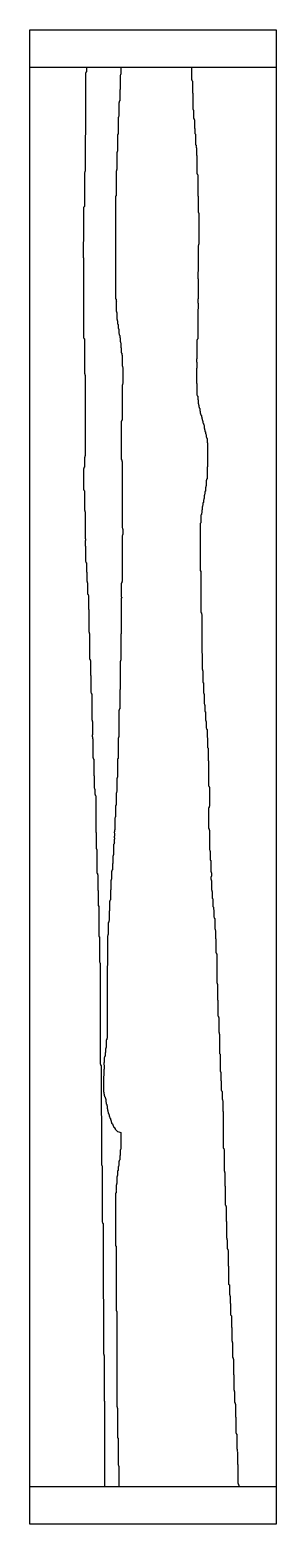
# Model space of a CAD drawing. Header units: millimetres. Extents: x -303 to 303, y -92 to 3592.
import ezdxf

# ---------------------------------------------------------------- set-up
doc = ezdxf.new("R2010")
doc.units = ezdxf.units.MM
doc.header["$XCLIPFRAME"] = 0
for name, color, linetype in [('Curve_Exist', 63, 'Continuous'), ('CuttingCurve_A', 10, 'Continuous'), ('CuttingCurve_B', 30, 'Continuous'), ('Image', 191, 'Continuous'), ('Solution', 191, 'Continuous')]:
    doc.layers.add(name, color=color, linetype=linetype)
picture_1 = doc.add_image_def('image1.jpg', size_in_pixel=(606, 3684))
picture_2 = doc.add_image_def('image2.png', size_in_pixel=(606, 3500))

msp = doc.modelspace()

# ---------------------------------------------------------------- linework, layer by layer
at = {"layer": 'Curve_Exist'}
for points in [[(-163.9999999999995, 3499.789473684211), (-163.9999999999995, 3488.789473684211), (-164.9999999999995, 3487.789473684211), (-164.9999999999995, 3485.789473684211), (-165.9999999999995, 3484.789473684211), (-165.9999999999995, 3332.789473684211), (-166.9999999999995, 3331.789473684211), (-166.9999999999995, 3243.789473684211), (-167.9999999999995, 3242.789473684211), (-167.9999999999995, 3240.789473684211), (-168.9999999999995, 3239.789473684211), (-168.9999999999995, 3156.789473684211), (-169.9999999999995, 3155.789473684211), (-169.9999999999995, 3154.789473684211), (-170.9999999999995, 3153.789473684211), (-170.9999999999996, 3069.789473684211), (-171.9999999999996, 3068.789473684211), (-171.9999999999996, 3030.789473684211), (-170.9999999999996, 3029.789473684211), (-170.9999999999996, 2832.789473684211), (-169.9999999999996, 2831.789473684211), (-169.9999999999996, 2830.789473684211), (-168.9999999999996, 2829.789473684211), (-168.9999999999996, 2744.789473684211), (-167.9999999999996, 2743.789473684211), (-167.9999999999996, 2741.789473684211), (-166.9999999999996, 2740.789473684211), (-166.9999999999996, 2541.789473684211), (-167.9999999999996, 2540.789473684211), (-167.9999999999996, 2538.789473684211), (-168.9999999999996, 2537.789473684211), (-168.9999999999996, 2513.789473684211), (-169.9999999999996, 2512.789473684211), (-169.9999999999996, 2510.789473684211), (-170.9999999999996, 2509.789473684211), (-170.9999999999996, 2458.789473684211), (-169.9999999999996, 2457.789473684211), (-169.9999999999996, 2456.789473684211), (-168.9999999999996, 2455.789473684211), (-168.9999999999997, 2407.789473684211), (-167.9999999999997, 2406.789473684211), (-167.9999999999997, 2404.789473684211), (-166.9999999999997, 2403.789473684211), (-166.9999999999997, 2337.789473684211), (-165.9999999999997, 2336.789473684211), (-165.9999999999997, 2332.789473684211), (-166.9999999999997, 2331.789473684211), (-166.9999999999997, 2319.789473684211), (-165.9999999999997, 2318.789473684211), (-165.9999999999997, 2281.789473684211), (-164.9999999999996, 2280.789473684211), (-164.9999999999996, 2278.789473684211), (-163.9999999999997, 2277.789473684211), (-163.9999999999997, 2255.789473684211), (-162.9999999999997, 2254.789473684211), (-162.9999999999997, 2232.789473684211), (-161.9999999999997, 2231.789473684211), (-161.9999999999997, 2229.789473684211), (-160.9999999999997, 2228.789473684211), (-160.9999999999997, 2200.789473684211), (-159.9999999999997, 2199.789473684211), (-159.9999999999997, 2198.789473684211), (-158.9999999999997, 2197.789473684211), (-158.9999999999997, 2163.789473684211), (-157.9999999999997, 2162.789473684211), (-157.9999999999997, 2107.789473684211), (-156.9999999999997, 2106.789473684211), (-156.9999999999997, 2104.789473684211), (-155.9999999999997, 2103.789473684211), (-155.9999999999997, 2040.789473684211), (-154.9999999999997, 2039.789473684211), (-154.9999999999997, 2037.789473684211), (-153.9999999999997, 2036.789473684211), (-153.9999999999997, 2000.789473684211), (-152.9999999999997, 1999.789473684211), (-152.9999999999997, 1958.789473684211), (-151.9999999999997, 1957.789473684211), (-151.9999999999997, 1955.789473684211), (-150.9999999999997, 1954.789473684211), (-150.9999999999997, 1890.789473684211), (-149.9999999999997, 1889.789473684211), (-149.9999999999997, 1887.789473684211), (-148.9999999999997, 1886.789473684211), (-148.9999999999997, 1853.789473684211), (-149.9999999999997, 1852.789473684211), (-149.9999999999997, 1849.789473684211), (-148.9999999999997, 1848.789473684211), (-148.9999999999997, 1844.789473684211), (-147.9999999999997, 1843.789473684211), (-147.9999999999997, 1797.789473684211), (-146.9999999999997, 1796.789473684211), (-146.9999999999997, 1794.789473684211), (-145.9999999999997, 1793.789473684211), (-145.9999999999998, 1753.789473684211), (-144.9999999999997, 1752.789473684211), (-144.9999999999997, 1722.789473684211), (-143.9999999999997, 1721.789473684211), (-143.9999999999997, 1720.789473684211), (-142.9999999999997, 1719.789473684211), (-142.9999999999997, 1707.789473684211), (-141.9999999999997, 1706.789473684211), (-141.9999999999997, 1704.789473684211), (-140.9999999999997, 1703.789473684211), (-140.9999999999997, 1613.789473684211), (-139.9999999999997, 1612.789473684211), (-139.9999999999997, 1573.789473684211), (-138.9999999999997, 1572.789473684211), (-138.9999999999997, 1571.789473684211), (-137.9999999999997, 1570.789473684211), (-137.9999999999998, 1512.789473684211), (-136.9999999999998, 1511.789473684211), (-136.9999999999998, 1509.789473684211), (-135.9999999999998, 1508.789473684211), (-135.9999999999998, 1470.789473684211), (-134.9999999999998, 1469.789473684211), (-134.9999999999998, 1432.789473684211), (-132.9999999999998, 1430.789473684211), (-132.9999999999998, 1356.789473684211), (-131.9999999999998, 1355.789473684211), (-131.9999999999998, 1293.789473684211), (-130.9999999999998, 1292.789473684211), (-130.9999999999998, 1291.789473684211), (-129.9999999999998, 1290.789473684211), (-129.9999999999998, 1042.789473684211), (-128.9999999999998, 1041.789473684211), (-128.9999999999998, 1039.789473684211), (-127.9999999999998, 1038.789473684211), (-127.9999999999998, 915.7894736842107), (-126.9999999999998, 914.7894736842107), (-126.9999999999999, 793.7894736842109), (-125.9999999999999, 792.7894736842107), (-125.9999999999999, 791.7894736842107), (-124.9999999999999, 790.7894736842107), (-124.9999999999999, 652.7894736842107), (-123.9999999999999, 651.7894736842109), (-123.9999999999999, 649.7894736842107), (-122.9999999999999, 648.7894736842107), (-122.9999999999999, 463.7894736842108), (-121.9999999999999, 462.7894736842108), (-121.9999999999999, 327.7894736842108), (-120.9999999999999, 326.7894736842109), (-120.9999999999999, 324.7894736842109), (-119.9999999999999, 323.7894736842108), (-119.9999999999999, 211.7894736842109), (-118.9999999999999, 210.7894736842109), (-119, 0.7894736842108614)], [(95.00000000000044, 3499.789473684211), (95.00000000000044, 3469.789473684211), (96.00000000000044, 3468.789473684211), (96.00000000000044, 3466.789473684211), (97.00000000000045, 3465.789473684211), (97.00000000000043, 3436.789473684211), (98.00000000000043, 3435.789473684212), (98.00000000000043, 3396.789473684211), (99.00000000000043, 3395.789473684211), (99.00000000000043, 3394.789473684211), (100.0000000000004, 3393.789473684211), (100.0000000000004, 3373.789473684211), (101.0000000000004, 3372.789473684211), (101.0000000000004, 3370.789473684211), (102.0000000000004, 3369.789473684211), (102.0000000000004, 3349.789473684211), (103.0000000000004, 3348.789473684211), (103.0000000000004, 3336.789473684211), (105.0000000000004, 3334.789473684211), (105.0000000000004, 3308.789473684211), (106.0000000000004, 3307.789473684211), (106.0000000000004, 3304.789473684211), (107.0000000000004, 3303.789473684211), (106.0000000000004, 3302.789473684211), (106.0000000000004, 3301.789473684211), (107.0000000000004, 3300.789473684211), (107.0000000000004, 3282.789473684211), (108.0000000000004, 3281.789473684211), (108.0000000000004, 3237.789473684211), (109.0000000000004, 3236.789473684211), (109.0000000000004, 3235.789473684211), (110.0000000000004, 3234.789473684211), (110.0000000000004, 3182.789473684211), (111.0000000000004, 3181.789473684211), (111.0000000000004, 3142.789473684211), (112.0000000000004, 3141.789473684211), (112.0000000000004, 3140.789473684211), (113.0000000000004, 3139.789473684211), (113.0000000000004, 3063.789473684211), (112.0000000000004, 3062.789473684211), (112.0000000000004, 3060.789473684211), (111.0000000000004, 3059.789473684211), (111.0000000000004, 2995.789473684211), (110.0000000000004, 2994.789473684211), (110.0000000000004, 2978.789473684211), (111.0000000000004, 2977.789473684211), (111.0000000000003, 2928.789473684211), (110.0000000000003, 2927.789473684211), (110.0000000000003, 2918.789473684211), (111.0000000000003, 2917.789473684211), (111.0000000000003, 2903.789473684211), (110.0000000000003, 2902.789473684211), (110.0000000000003, 2829.789473684211), (109.0000000000003, 2828.789473684211), (109.0000000000003, 2827.789473684211), (108.0000000000003, 2826.789473684211), (108.0000000000003, 2780.789473684211), (107.0000000000003, 2779.789473684211), (107.0000000000003, 2773.789473684211), (108.0000000000003, 2772.789473684211), (108.0000000000003, 2757.789473684211), (107.0000000000003, 2756.789473684211), (107.0000000000003, 2720.789473684211), (108.0000000000003, 2719.789473684211), (108.0000000000003, 2691.789473684211), (109.0000000000003, 2690.789473684211), (109.0000000000003, 2689.789473684211), (110.0000000000003, 2688.789473684211), (110.0000000000003, 2680.789473684211), (111.0000000000003, 2679.789473684211), (111.0000000000003, 2670.789473684211), (112.0000000000003, 2669.789473684211), (112.0000000000003, 2667.789473684211), (113.0000000000003, 2666.789473684211), (113.0000000000003, 2662.789473684211), (114.0000000000003, 2661.789473684211), (114.0000000000003, 2659.789473684211), (115.0000000000003, 2658.789473684211), (115.0000000000003, 2652.789473684211), (116.0000000000003, 2651.789473684211), (116.0000000000003, 2646.789473684211), (117.0000000000003, 2645.789473684211), (117.0000000000003, 2644.789473684211), (118.0000000000003, 2643.789473684211), (118.0000000000003, 2641.789473684211), (119.0000000000003, 2640.789473684211), (119.0000000000003, 2637.789473684211), (120.0000000000003, 2636.789473684211), (120.0000000000003, 2633.789473684211), (121.0000000000003, 2632.789473684211), (121.0000000000003, 2630.789473684211), (122.0000000000003, 2629.789473684211), (122.0000000000003, 2627.789473684211), (123.0000000000003, 2626.789473684211), (123.0000000000003, 2622.789473684211), (124.0000000000003, 2621.789473684211), (124.0000000000003, 2619.789473684211), (125.0000000000003, 2618.789473684211), (125.0000000000003, 2617.789473684211), (126.0000000000003, 2616.789473684211), (126.0000000000003, 2609.789473684211), (127.0000000000003, 2608.789473684211), (127.0000000000003, 2606.789473684211), (128.0000000000003, 2605.789473684211), (128.0000000000003, 2601.789473684211), (129.0000000000003, 2600.789473684211), (129.0000000000003, 2596.789473684211), (130.0000000000003, 2595.789473684211), (130.0000000000003, 2594.789473684211), (131.0000000000003, 2593.789473684211), (131.0000000000003, 2588.789473684211), (132.0000000000003, 2587.789473684211), (132.0000000000003, 2585.789473684211), (133.0000000000003, 2584.789473684211), (133.0000000000003, 2574.789473684211), (134.0000000000003, 2573.789473684211), (134.0000000000003, 2514.789473684211), (133.0000000000003, 2513.789473684211), (133.0000000000003, 2484.789473684211), (132.0000000000003, 2483.789473684211), (132.0000000000003, 2481.789473684211), (131.0000000000003, 2480.789473684211), (131.0000000000003, 2467.789473684211), (130.0000000000003, 2466.789473684211), (130.0000000000003, 2464.789473684211), (129.0000000000003, 2463.789473684211), (129.0000000000003, 2454.789473684211), (128.0000000000003, 2453.789473684211), (128.0000000000003, 2447.789473684211), (127.0000000000003, 2446.789473684211), (127.0000000000003, 2444.789473684211), (126.0000000000003, 2443.789473684211), (126.0000000000003, 2436.789473684211), (125.0000000000003, 2435.789473684211), (125.0000000000003, 2433.789473684211), (124.0000000000003, 2432.789473684211), (124.0000000000003, 2426.789473684211), (123.0000000000003, 2425.789473684211), (123.0000000000003, 2419.789473684211), (122.0000000000003, 2418.789473684211), (122.0000000000003, 2416.789473684211), (121.0000000000003, 2415.789473684211), (121.0000000000003, 2408.789473684211), (120.0000000000003, 2407.789473684211), (120.0000000000003, 2400.789473684211), (119.0000000000003, 2399.789473684211), (119.0000000000003, 2396.789473684211), (118.0000000000003, 2395.789473684211), (118.0000000000003, 2376.789473684211), (116.0000000000003, 2374.789473684211), (116.0000000000003, 2258.789473684211), (118.0000000000003, 2256.789473684211), (118.0000000000003, 2155.789473684211), (119.0000000000003, 2154.789473684211), (119.0000000000003, 2151.789473684211), (120.0000000000002, 2150.789473684211), (120.0000000000002, 2055.789473684211), (121.0000000000002, 2054.789473684211), (121.0000000000002, 2015.789473684211), (122.0000000000002, 2014.789473684211), (122.0000000000002, 2012.789473684211), (123.0000000000002, 2011.789473684211), (123.0000000000002, 1982.789473684211), (124.0000000000002, 1981.789473684211), (124.0000000000002, 1957.789473684211), (125.0000000000002, 1956.789473684211), (125.0000000000002, 1954.789473684211), (126.0000000000002, 1953.789473684211), (126.0000000000002, 1930.789473684211), (127.0000000000002, 1929.789473684211), (127.0000000000002, 1927.789473684211), (128.0000000000002, 1926.789473684211), (128.0000000000002, 1911.789473684211), (129.0000000000002, 1910.789473684211), (129.0000000000002, 1889.789473684211), (130.0000000000002, 1888.789473684211), (130.0000000000002, 1887.789473684211), (131.0000000000002, 1886.789473684211), (131.0000000000002, 1870.789473684211), (132.0000000000002, 1869.789473684211), (132.0000000000002, 1867.789473684211), (133.0000000000002, 1866.78947368421), (133.0000000000002, 1847.789473684211), (134.0000000000002, 1846.789473684211), (134.0000000000002, 1822.789473684211), (136.0000000000002, 1820.789473684211), (136.0000000000002, 1790.789473684211), (137.0000000000002, 1789.78947368421), (137.0000000000002, 1727.789473684211), (138.0000000000002, 1726.789473684211), (138.0000000000002, 1725.78947368421), (139.0000000000002, 1724.789473684211), (139.0000000000002, 1677.78947368421), (138.0000000000002, 1676.789473684211), (138.0000000000002, 1674.789473684211), (137.0000000000002, 1673.789473684211), (137.0000000000002, 1622.789473684211), (138.0000000000002, 1621.789473684211), (138.0000000000002, 1619.789473684211), (139.0000000000002, 1618.78947368421), (139.0000000000002, 1570.789473684211), (140.0000000000002, 1569.789473684211), (140.0000000000002, 1567.789473684211), (141.0000000000002, 1566.789473684211), (141.0000000000002, 1544.789473684211), (142.0000000000002, 1543.789473684211), (142.0000000000002, 1516.789473684211), (143.0000000000002, 1515.789473684211), (143.0000000000002, 1514.789473684211), (144.0000000000002, 1513.789473684211), (144.0000000000002, 1505.789473684211), (143.0000000000002, 1504.789473684211), (143.0000000000002, 1503.789473684211), (142.0000000000002, 1502.789473684211), (142.0000000000002, 1497.789473684211), (143.0000000000002, 1496.789473684211), (143.0000000000002, 1495.789473684211), (144.0000000000002, 1494.789473684211), (144.0000000000002, 1471.789473684211), (145.0000000000002, 1470.789473684211), (145.0000000000002, 1468.789473684211), (146.0000000000002, 1467.789473684211), (146.0000000000002, 1450.789473684211), (147.0000000000002, 1449.789473684211), (147.0000000000002, 1430.789473684211), (149.0000000000002, 1428.789473684211), (149.0000000000002, 1423.789473684211), (150.0000000000002, 1422.789473684211), (150.0000000000002, 1404.789473684211), (151.0000000000002, 1403.789473684211), (151.0000000000002, 1401.789473684211), (152.0000000000002, 1400.789473684211), (152.0000000000002, 1375.789473684211), (153.0000000000002, 1374.789473684211), (153.0000000000002, 1372.789473684211), (154.0000000000002, 1371.789473684211), (154.0000000000002, 1351.789473684211), (155.0000000000002, 1350.789473684211), (155.0000000000002, 1316.789473684211), (156.0000000000002, 1315.789473684211), (156.0000000000002, 1313.789473684211), (157.0000000000002, 1312.789473684211), (157.0000000000002, 1242.789473684211), (158.0000000000002, 1241.789473684211), (158.0000000000002, 1239.789473684211), (159.0000000000001, 1238.789473684211), (159.0000000000001, 1200.789473684211), (160.0000000000001, 1199.789473684211), (160.0000000000001, 1160.789473684211), (161.0000000000001, 1159.789473684211), (161.0000000000001, 1157.789473684211), (162.0000000000001, 1156.789473684211), (162.0000000000001, 1120.789473684211), (163.0000000000001, 1119.789473684211), (163.0000000000001, 1116.789473684211), (164.0000000000001, 1115.789473684211), (164.0000000000001, 1067.789473684211), (165.0000000000001, 1066.789473684211), (165.0000000000001, 1024.789473684211), (166.0000000000001, 1023.789473684211), (166.0000000000001, 1022.789473684211), (167.0000000000001, 1021.789473684211), (167.0000000000001, 1001.789473684211), (168.0000000000001, 1000.789473684211), (168.0000000000001, 977.7894736842107), (169.0000000000001, 976.7894736842109), (169.0000000000001, 975.7894736842109), (170.0000000000001, 974.7894736842109), (170.0000000000001, 955.7894736842107), (171.0000000000001, 954.7894736842107), (171.0000000000001, 952.7894736842107), (172.0000000000001, 951.7894736842109), (172.0000000000001, 925.7894736842109), (173.0000000000001, 924.7894736842109), (173.0000000000001, 834.7894736842109), (174.0000000000001, 833.7894736842109), (174.0000000000001, 832.7894736842107), (175.0000000000001, 831.7894736842107), (175.0000000000001, 778.7894736842107), (176.0000000000001, 777.7894736842107), (176.0000000000001, 775.7894736842107), (177.0000000000001, 774.7894736842107), (177.0000000000001, 741.7894736842107), (178.0000000000001, 740.7894736842107), (178.0000000000001, 694.7894736842107), (179.0000000000001, 693.7894736842109), (179.0000000000001, 691.7894736842107), (180.0000000000001, 690.7894736842107), (180.0000000000001, 654.7894736842107), (181.0000000000001, 653.7894736842107), (181.0000000000001, 613.7894736842107), (182.0000000000001, 612.7894736842107), (182.0000000000001, 609.7894736842107), (183.0000000000001, 608.7894736842107), (183.0000000000001, 586.7894736842107), (184.0000000000001, 585.7894736842109), (184.0000000000001, 583.7894736842107), (185.0000000000001, 582.7894736842107), (185.0000000000001, 544.7894736842107), (186.0000000000001, 543.7894736842109), (186.0000000000001, 499.7894736842108), (188, 497.7894736842109), (188, 473.7894736842108), (189, 472.7894736842109), (189, 470.7894736842108), (190.0000000000001, 469.7894736842108), (190.0000000000001, 452.7894736842108), (191.0000000000001, 451.7894736842108), (191.0000000000001, 423.7894736842108), (193.0000000000001, 421.7894736842108), (193.0000000000001, 393.7894736842109), (194.0000000000001, 392.7894736842109), (194, 359.7894736842109), (195, 358.7894736842109), (195, 356.7894736842109), (196, 355.7894736842109), (196, 318.7894736842109), (197, 317.7894736842109), (197, 315.7894736842109), (198, 314.7894736842109), (198, 276.7894736842109), (199, 275.7894736842108), (199, 238.7894736842109), (200, 237.7894736842109), (200, 235.7894736842109), (201.0000000000001, 234.7894736842109), (201.0000000000001, 207.7894736842109), (202, 206.7894736842109), (202, 204.7894736842108), (203.0000000000001, 203.7894736842109), (203.0000000000001, 172.7894736842108), (204, 171.7894736842108), (204, 132.7894736842108), (205, 131.7894736842108), (205, 130.7894736842108), (206, 129.7894736842108), (206, 93.78947368421085), (207, 92.78947368421086), (207, 88.78947368421085), (208, 87.78947368421086), (207, 86.78947368421086), (208, 85.78947368421086), (208, 55.78947368421086), (209, 54.78947368421086), (209, 8.789473684210861), (210, 7.789473684210861), (210, 5.789473684210861), (211, 4.789473684210861), (211, 0.7894736842108614)]]:
    msp.add_lwpolyline(points, dxfattribs=at)
at = {"layer": 'CuttingCurve_A'}
msp.add_lwpolyline([(95.00000000000044, 3499.789473684211), (95.00000000000044, 3469.789473684211), (96.00000000000044, 3468.789473684211), (96.00000000000044, 3466.789473684211), (97.00000000000045, 3465.789473684211), (97.00000000000043, 3436.789473684211), (98.00000000000043, 3435.789473684212), (98.00000000000043, 3396.789473684211), (99.00000000000043, 3395.789473684211), (99.00000000000043, 3394.789473684211), (100.0000000000004, 3393.789473684211), (100.0000000000004, 3373.789473684211), (101.0000000000004, 3372.789473684211), (101.0000000000004, 3370.789473684211), (102.0000000000004, 3369.789473684211), (102.0000000000004, 3349.789473684211), (103.0000000000004, 3348.789473684211), (103.0000000000004, 3336.789473684211), (105.0000000000004, 3334.789473684211), (105.0000000000004, 3308.789473684211), (106.0000000000004, 3307.789473684211), (106.0000000000004, 3304.789473684211), (107.0000000000004, 3303.789473684211), (106.0000000000004, 3302.789473684211), (106.0000000000004, 3301.789473684211), (107.0000000000004, 3300.789473684211), (107.0000000000004, 3282.789473684211), (108.0000000000004, 3281.789473684211), (108.0000000000004, 3237.789473684211), (109.0000000000004, 3236.789473684211), (109.0000000000004, 3235.789473684211), (110.0000000000004, 3234.789473684211), (110.0000000000004, 3182.789473684211), (111.0000000000004, 3181.789473684211), (111.0000000000004, 3142.789473684211), (112.0000000000004, 3141.789473684211), (112.0000000000004, 3140.789473684211), (113.0000000000004, 3139.789473684211), (113.0000000000004, 3063.789473684211), (112.0000000000004, 3062.789473684211), (112.0000000000004, 3060.789473684211), (111.0000000000004, 3059.789473684211), (111.0000000000004, 2995.789473684211), (110.0000000000004, 2994.789473684211), (110.0000000000004, 2978.789473684211), (111.0000000000004, 2977.789473684211), (111.0000000000003, 2928.789473684211), (110.0000000000003, 2927.789473684211), (110.0000000000003, 2918.789473684211), (111.0000000000003, 2917.789473684211), (111.0000000000003, 2903.789473684211), (110.0000000000003, 2902.789473684211), (110.0000000000003, 2829.789473684211), (109.0000000000003, 2828.789473684211), (109.0000000000003, 2827.789473684211), (108.0000000000003, 2826.789473684211), (108.0000000000003, 2780.789473684211), (107.0000000000003, 2779.789473684211), (107.0000000000003, 2773.789473684211), (108.0000000000003, 2772.789473684211), (108.0000000000003, 2757.789473684211), (107.0000000000003, 2756.789473684211), (107.0000000000003, 2720.789473684211), (108.0000000000003, 2719.789473684211), (108.0000000000003, 2691.789473684211), (109.0000000000003, 2690.789473684211), (109.0000000000003, 2689.789473684211), (110.0000000000003, 2688.789473684211), (110.0000000000003, 2680.789473684211), (111.0000000000003, 2679.789473684211), (111.0000000000003, 2670.789473684211), (112.0000000000003, 2669.789473684211), (112.0000000000003, 2667.789473684211), (113.0000000000003, 2666.789473684211), (113.0000000000003, 2662.789473684211), (114.0000000000003, 2661.789473684211), (114.0000000000003, 2659.789473684211), (115.0000000000003, 2658.789473684211), (115.0000000000003, 2652.789473684211), (116.0000000000003, 2651.789473684211), (116.0000000000003, 2646.789473684211), (117.0000000000003, 2645.789473684211), (117.0000000000003, 2644.789473684211), (118.0000000000003, 2643.789473684211), (118.0000000000003, 2641.789473684211), (119.0000000000003, 2640.789473684211), (119.0000000000003, 2637.789473684211), (120.0000000000003, 2636.789473684211), (120.0000000000003, 2633.789473684211), (121.0000000000003, 2632.789473684211), (121.0000000000003, 2630.789473684211), (122.0000000000003, 2629.789473684211), (122.0000000000003, 2627.789473684211), (123.0000000000003, 2626.789473684211), (123.0000000000003, 2622.789473684211), (124.0000000000003, 2621.789473684211), (124.0000000000003, 2619.789473684211), (125.0000000000003, 2618.789473684211), (125.0000000000003, 2617.789473684211), (126.0000000000003, 2616.789473684211), (126.0000000000003, 2609.789473684211), (127.0000000000003, 2608.789473684211), (127.0000000000003, 2606.789473684211), (128.0000000000003, 2605.789473684211), (128.0000000000003, 2601.789473684211), (129.0000000000003, 2600.789473684211), (129.0000000000003, 2596.789473684211), (130.0000000000003, 2595.789473684211), (130.0000000000003, 2594.789473684211), (131.0000000000003, 2593.789473684211), (131.0000000000003, 2588.789473684211), (132.0000000000003, 2587.789473684211), (132.0000000000003, 2585.789473684211), (133.0000000000003, 2584.789473684211), (133.0000000000003, 2574.789473684211), (134.0000000000003, 2573.789473684211), (134.0000000000003, 2514.789473684211), (133.0000000000003, 2513.789473684211), (133.0000000000003, 2484.789473684211), (132.0000000000003, 2483.789473684211), (132.0000000000003, 2481.789473684211), (131.0000000000003, 2480.789473684211), (131.0000000000003, 2467.789473684211), (130.0000000000003, 2466.789473684211), (130.0000000000003, 2464.789473684211), (129.0000000000003, 2463.789473684211), (129.0000000000003, 2454.789473684211), (128.0000000000003, 2453.789473684211), (128.0000000000003, 2447.789473684211), (127.0000000000003, 2446.789473684211), (127.0000000000003, 2444.789473684211), (126.0000000000003, 2443.789473684211), (126.0000000000003, 2436.789473684211), (125.0000000000003, 2435.789473684211), (125.0000000000003, 2433.789473684211), (124.0000000000003, 2432.789473684211), (124.0000000000003, 2426.789473684211), (123.0000000000003, 2425.789473684211), (123.0000000000003, 2419.789473684211), (122.0000000000003, 2418.789473684211), (122.0000000000003, 2416.789473684211), (121.0000000000003, 2415.789473684211), (121.0000000000003, 2408.789473684211), (120.0000000000003, 2407.789473684211), (120.0000000000003, 2400.789473684211), (119.0000000000003, 2399.789473684211), (119.0000000000003, 2396.789473684211), (118.0000000000003, 2395.789473684211), (118.0000000000003, 2376.789473684211), (116.0000000000003, 2374.789473684211), (116.0000000000003, 2258.789473684211), (118.0000000000003, 2256.789473684211), (118.0000000000003, 2155.789473684211), (119.0000000000003, 2154.789473684211), (119.0000000000003, 2151.789473684211), (120.0000000000002, 2150.789473684211), (120.0000000000002, 2055.789473684211), (121.0000000000002, 2054.789473684211), (121.0000000000002, 2015.789473684211), (122.0000000000002, 2014.789473684211), (122.0000000000002, 2012.789473684211), (123.0000000000002, 2011.789473684211), (123.0000000000002, 1982.789473684211), (124.0000000000002, 1981.789473684211), (124.0000000000002, 1957.789473684211), (125.0000000000002, 1956.789473684211), (125.0000000000002, 1954.789473684211), (126.0000000000002, 1953.789473684211), (126.0000000000002, 1930.789473684211), (127.0000000000002, 1929.789473684211), (127.0000000000002, 1927.789473684211), (128.0000000000002, 1926.789473684211), (128.0000000000002, 1911.789473684211), (129.0000000000002, 1910.789473684211), (129.0000000000002, 1889.789473684211), (130.0000000000002, 1888.789473684211), (130.0000000000002, 1887.789473684211), (131.0000000000002, 1886.789473684211), (131.0000000000002, 1870.789473684211), (132.0000000000002, 1869.789473684211), (132.0000000000002, 1867.789473684211), (133.0000000000002, 1866.78947368421), (133.0000000000002, 1847.789473684211), (134.0000000000002, 1846.789473684211), (134.0000000000002, 1822.789473684211), (136.0000000000002, 1820.789473684211), (136.0000000000002, 1790.789473684211), (137.0000000000002, 1789.78947368421), (137.0000000000002, 1727.789473684211), (138.0000000000002, 1726.789473684211), (138.0000000000002, 1725.78947368421), (139.0000000000002, 1724.789473684211), (139.0000000000002, 1677.78947368421), (138.0000000000002, 1676.789473684211), (138.0000000000002, 1674.789473684211), (137.0000000000002, 1673.789473684211), (137.0000000000002, 1622.789473684211), (138.0000000000002, 1621.789473684211), (138.0000000000002, 1619.789473684211), (139.0000000000002, 1618.78947368421), (139.0000000000002, 1570.789473684211), (140.0000000000002, 1569.789473684211), (140.0000000000002, 1567.789473684211), (141.0000000000002, 1566.789473684211), (141.0000000000002, 1544.789473684211), (142.0000000000002, 1543.789473684211), (142.0000000000002, 1516.789473684211), (143.0000000000002, 1515.789473684211), (143.0000000000002, 1514.789473684211), (144.0000000000002, 1513.789473684211), (144.0000000000002, 1505.789473684211), (143.0000000000002, 1504.789473684211), (143.0000000000002, 1503.789473684211), (142.0000000000002, 1502.789473684211), (142.0000000000002, 1497.789473684211), (143.0000000000002, 1496.789473684211), (143.0000000000002, 1495.789473684211), (144.0000000000002, 1494.789473684211), (144.0000000000002, 1471.789473684211), (145.0000000000002, 1470.789473684211), (145.0000000000002, 1468.789473684211), (146.0000000000002, 1467.789473684211), (146.0000000000002, 1450.789473684211), (147.0000000000002, 1449.789473684211), (147.0000000000002, 1430.789473684211), (149.0000000000002, 1428.789473684211), (149.0000000000002, 1423.789473684211), (150.0000000000002, 1422.789473684211), (150.0000000000002, 1404.789473684211), (151.0000000000002, 1403.789473684211), (151.0000000000002, 1401.789473684211), (152.0000000000002, 1400.789473684211), (152.0000000000002, 1375.789473684211), (153.0000000000002, 1374.789473684211), (153.0000000000002, 1372.789473684211), (154.0000000000002, 1371.789473684211), (154.0000000000002, 1351.789473684211), (155.0000000000002, 1350.789473684211), (155.0000000000002, 1316.789473684211), (156.0000000000002, 1315.789473684211), (156.0000000000002, 1313.789473684211), (157.0000000000002, 1312.789473684211), (157.0000000000002, 1242.789473684211), (158.0000000000002, 1241.789473684211), (158.0000000000002, 1239.789473684211), (159.0000000000001, 1238.789473684211), (159.0000000000001, 1200.789473684211), (160.0000000000001, 1199.789473684211), (160.0000000000001, 1160.789473684211), (161.0000000000001, 1159.789473684211), (161.0000000000001, 1157.789473684211), (162.0000000000001, 1156.789473684211), (162.0000000000001, 1120.789473684211), (163.0000000000001, 1119.789473684211), (163.0000000000001, 1116.789473684211), (164.0000000000001, 1115.789473684211), (164.0000000000001, 1067.789473684211), (165.0000000000001, 1066.789473684211), (165.0000000000001, 1024.789473684211), (166.0000000000001, 1023.789473684211), (166.0000000000001, 1022.789473684211), (167.0000000000001, 1021.789473684211), (167.0000000000001, 1001.789473684211), (168.0000000000001, 1000.789473684211), (168.0000000000001, 977.7894736842107), (169.0000000000001, 976.7894736842109), (169.0000000000001, 975.7894736842109), (170.0000000000001, 974.7894736842109), (170.0000000000001, 955.7894736842107), (171.0000000000001, 954.7894736842107), (171.0000000000001, 952.7894736842107), (172.0000000000001, 951.7894736842109), (172.0000000000001, 925.7894736842109), (173.0000000000001, 924.7894736842109), (173.0000000000001, 834.7894736842109), (174.0000000000001, 833.7894736842109), (174.0000000000001, 832.7894736842107), (175.0000000000001, 831.7894736842107), (175.0000000000001, 778.7894736842107), (176.0000000000001, 777.7894736842107), (176.0000000000001, 775.7894736842107), (177.0000000000001, 774.7894736842107), (177.0000000000001, 741.7894736842107), (178.0000000000001, 740.7894736842107), (178.0000000000001, 694.7894736842107), (179.0000000000001, 693.7894736842109), (179.0000000000001, 691.7894736842107), (180.0000000000001, 690.7894736842107), (180.0000000000001, 654.7894736842107), (181.0000000000001, 653.7894736842107), (181.0000000000001, 613.7894736842107), (182.0000000000001, 612.7894736842107), (182.0000000000001, 609.7894736842107), (183.0000000000001, 608.7894736842107), (183.0000000000001, 586.7894736842107), (184.0000000000001, 585.7894736842109), (184.0000000000001, 583.7894736842107), (185.0000000000001, 582.7894736842107), (185.0000000000001, 544.7894736842107), (186.0000000000001, 543.7894736842109), (186.0000000000001, 499.7894736842108), (188, 497.7894736842109), (188, 473.7894736842108), (189, 472.7894736842109), (189, 470.7894736842108), (190.0000000000001, 469.7894736842108), (190.0000000000001, 452.7894736842108), (191.0000000000001, 451.7894736842108), (191.0000000000001, 423.7894736842108), (193.0000000000001, 421.7894736842108), (193.0000000000001, 393.7894736842109), (194.0000000000001, 392.7894736842109), (194, 359.7894736842109), (195, 358.7894736842109), (195, 356.7894736842109), (196, 355.7894736842109), (196, 318.7894736842109), (197, 317.7894736842109), (197, 315.7894736842109), (198, 314.7894736842109), (198, 276.7894736842109), (199, 275.7894736842108), (199, 238.7894736842109), (200, 237.7894736842109), (200, 235.7894736842109), (201.0000000000001, 234.7894736842109), (201.0000000000001, 207.7894736842109), (202, 206.7894736842109), (202, 204.7894736842108), (203.0000000000001, 203.7894736842109), (203.0000000000001, 172.7894736842108), (204, 171.7894736842108), (204, 132.7894736842108), (205, 131.7894736842108), (205, 130.7894736842108), (206, 129.7894736842108), (206, 93.78947368421085), (207, 92.78947368421086), (207, 88.78947368421085), (208, 87.78947368421086), (207, 86.78947368421086), (208, 85.78947368421086), (208, 55.78947368421086), (209, 54.78947368421086), (209, 8.789473684210861), (210, 7.789473684210861), (210, 5.789473684210861), (211, 4.789473684210861), (211, 0.7894736842108614)], dxfattribs=at)
at = {"layer": 'CuttingCurve_B'}
msp.add_lwpolyline([(-78.99999999999955, 3499.789473684211), (-78.99999999999955, 3482.789473684211), (-79.99999999999956, 3481.789473684211), (-79.99999999999956, 3480.789473684211), (-80.99999999999957, 3479.789473684211), (-80.99999999999957, 3444.789473684211), (-81.99999999999956, 3443.789473684211), (-81.99999999999957, 3416.789473684211), (-82.99999999999957, 3415.789473684211), (-82.99999999999957, 3412.789473684211), (-83.99999999999957, 3411.789473684211), (-83.99999999999957, 3378.789473684211), (-84.99999999999957, 3377.789473684211), (-84.99999999999957, 3376.789473684211), (-85.99999999999957, 3375.789473684211), (-85.99999999999957, 3334.789473684211), (-86.99999999999957, 3333.789473684211), (-86.99999999999957, 3292.789473684211), (-87.99999999999959, 3291.789473684211), (-87.99999999999959, 3290.789473684211), (-88.99999999999959, 3289.789473684211), (-88.99999999999959, 3247.789473684211), (-89.99999999999959, 3246.789473684212), (-89.99999999999959, 3244.789473684211), (-90.99999999999957, 3243.789473684211), (-90.9999999999996, 3182.789473684211), (-91.9999999999996, 3181.789473684211), (-91.99999999999963, 2928.789473684211), (-90.99999999999964, 2927.789473684211), (-90.99999999999964, 2923.789473684211), (-89.99999999999962, 2922.789473684211), (-90.99999999999964, 2921.789473684211), (-90.99999999999964, 2898.789473684211), (-89.99999999999962, 2897.789473684211), (-89.99999999999962, 2895.789473684211), (-88.99999999999963, 2894.789473684211), (-88.99999999999963, 2878.789473684211), (-87.99999999999963, 2877.789473684211), (-87.99999999999963, 2875.789473684211), (-86.99999999999963, 2874.789473684211), (-86.99999999999963, 2866.789473684211), (-85.99999999999964, 2865.789473684211), (-85.99999999999964, 2856.789473684211), (-84.99999999999964, 2855.789473684211), (-84.99999999999964, 2854.789473684211), (-83.99999999999964, 2853.789473684211), (-83.99999999999964, 2843.789473684211), (-82.99999999999964, 2842.789473684211), (-82.99999999999964, 2839.789473684211), (-81.99999999999964, 2838.789473684211), (-81.99999999999964, 2833.789473684211), (-80.99999999999964, 2832.789473684211), (-80.99999999999964, 2823.789473684211), (-79.99999999999964, 2822.789473684211), (-79.99999999999964, 2820.789473684211), (-78.99999999999964, 2819.789473684211), (-78.99999999999964, 2808.789473684211), (-77.99999999999964, 2807.789473684211), (-77.99999999999964, 2795.789473684211), (-76.99999999999964, 2794.789473684211), (-76.99999999999964, 2790.789473684211), (-75.99999999999964, 2789.789473684211), (-75.99999999999964, 2763.789473684211), (-74.99999999999964, 2762.789473684211), (-74.99999999999964, 2760.789473684211), (-73.99999999999964, 2759.789473684211), (-73.99999999999966, 2719.789473684211), (-74.99999999999966, 2718.789473684211), (-74.99999999999966, 2716.789473684211), (-75.99999999999964, 2715.789473684211), (-75.99999999999964, 2630.789473684211), (-76.99999999999966, 2629.789473684211), (-76.99999999999967, 2627.789473684211), (-77.99999999999967, 2626.789473684211), (-77.99999999999967, 2532.789473684211), (-76.99999999999967, 2531.789473684211), (-76.99999999999967, 2528.789473684211), (-75.99999999999967, 2527.789473684211), (-75.9999999999997, 2364.789473684211), (-74.9999999999997, 2363.789473684211), (-74.9999999999997, 2361.789473684211), (-73.9999999999997, 2360.789473684211), (-73.9999999999997, 2347.789473684211), (-74.9999999999997, 2346.789473684211), (-74.9999999999997, 2345.789473684211), (-75.9999999999997, 2344.789473684211), (-75.99999999999972, 2231.789473684211), (-76.99999999999972, 2230.789473684211), (-76.99999999999972, 2228.789473684211), (-77.99999999999972, 2227.789473684211), (-77.99999999999972, 2193.789473684211), (-76.99999999999972, 2192.789473684211), (-76.99999999999972, 2191.789473684211), (-77.99999999999972, 2190.789473684211), (-77.99999999999973, 2102.789473684211), (-78.99999999999973, 2101.789473684211), (-78.99999999999974, 2037.789473684211), (-79.99999999999974, 2036.789473684211), (-79.99999999999974, 2035.789473684211), (-80.99999999999974, 2034.789473684211), (-80.99999999999974, 1965.789473684211), (-81.99999999999974, 1964.789473684211), (-81.99999999999976, 1917.789473684211), (-82.99999999999974, 1916.789473684211), (-82.99999999999974, 1914.78947368421), (-83.99999999999974, 1913.789473684211), (-83.99999999999974, 1848.789473684211), (-84.99999999999976, 1847.789473684211), (-84.99999999999976, 1846.789473684211), (-85.99999999999976, 1845.789473684211), (-85.99999999999979, 1795.789473684211), (-86.99999999999977, 1794.789473684211), (-86.99999999999977, 1749.789473684211), (-87.99999999999977, 1748.789473684211), (-87.99999999999977, 1746.789473684211), (-88.99999999999977, 1745.789473684211), (-88.99999999999977, 1713.789473684211), (-89.99999999999976, 1712.789473684211), (-89.99999999999976, 1710.789473684211), (-90.99999999999979, 1709.78947368421), (-90.99999999999979, 1680.789473684211), (-91.99999999999979, 1679.789473684211), (-91.99999999999979, 1651.789473684211), (-92.99999999999979, 1650.789473684211), (-92.99999999999979, 1649.789473684211), (-93.99999999999979, 1648.78947368421), (-93.99999999999979, 1619.789473684211), (-94.99999999999979, 1618.78947368421), (-94.99999999999979, 1614.789473684211), (-95.99999999999979, 1613.789473684211), (-95.99999999999979, 1612.789473684211), (-94.99999999999979, 1611.789473684211), (-94.99999999999979, 1603.789473684211), (-95.99999999999979, 1602.78947368421), (-95.99999999999979, 1600.78947368421), (-94.99999999999979, 1599.789473684211), (-94.99999999999979, 1596.789473684211), (-95.99999999999979, 1595.789473684211), (-95.99999999999979, 1589.789473684211), (-94.99999999999979, 1588.789473684211), (-95.99999999999979, 1587.789473684211), (-95.9999999999998, 1584.789473684211), (-96.99999999999982, 1583.789473684211), (-96.99999999999982, 1557.789473684211), (-97.99999999999982, 1556.789473684211), (-97.99999999999982, 1555.789473684211), (-98.9999999999998, 1554.789473684211), (-98.9999999999998, 1536.789473684211), (-99.9999999999998, 1535.789473684211), (-99.9999999999998, 1520.789473684211), (-100.9999999999998, 1519.789473684211), (-100.9999999999998, 1517.789473684211), (-101.9999999999998, 1516.789473684211), (-101.9999999999998, 1497.789473684211), (-102.9999999999998, 1496.789473684211), (-102.9999999999998, 1495.789473684211), (-103.9999999999998, 1494.789473684211), (-103.9999999999998, 1471.789473684211), (-104.9999999999998, 1470.789473684211), (-104.9999999999998, 1446.789473684211), (-105.9999999999998, 1445.789473684211), (-105.9999999999998, 1443.789473684211), (-106.9999999999998, 1442.789473684211), (-106.9999999999998, 1419.789473684211), (-107.9999999999998, 1418.789473684211), (-107.9999999999998, 1395.789473684211), (-108.9999999999998, 1394.789473684211), (-108.9999999999998, 1391.789473684211), (-109.9999999999998, 1390.789473684211), (-109.9999999999998, 1361.789473684211), (-110.9999999999998, 1360.789473684211), (-110.9999999999998, 1358.789473684211), (-111.9999999999998, 1357.789473684211), (-111.9999999999998, 1284.789473684211), (-112.9999999999998, 1283.789473684211), (-112.9999999999998, 1105.789473684211), (-113.9999999999998, 1104.789473684211), (-113.9999999999998, 1102.789473684211), (-114.9999999999998, 1101.789473684211), (-114.9999999999998, 1082.789473684211), (-115.9999999999998, 1081.789473684211), (-115.9999999999998, 1080.789473684211), (-116.9999999999998, 1079.789473684211), (-116.9999999999998, 1070.789473684211), (-117.9999999999998, 1069.789473684211), (-117.9999999999998, 1061.789473684211), (-118.9999999999998, 1060.789473684211), (-118.9999999999998, 1058.789473684211), (-119.9999999999998, 1057.789473684211), (-119.9999999999998, 1045.789473684211), (-120.9999999999998, 1044.789473684211), (-120.9999999999998, 1040.789473684211), (-119.9999999999998, 1039.789473684211), (-119.9999999999998, 1029.789473684211), (-120.9999999999998, 1028.789473684211), (-120.9999999999998, 1012.789473684211), (-121.9999999999998, 1011.789473684211), (-121.9999999999998, 973.7894736842107), (-120.9999999999999, 972.7894736842107), (-120.9999999999999, 968.7894736842109), (-119.9999999999999, 967.7894736842109), (-119.9999999999999, 964.7894736842107), (-118.9999999999999, 963.7894736842107), (-118.9999999999999, 961.7894736842107), (-117.9999999999999, 960.7894736842109), (-117.9999999999999, 958.7894736842109), (-116.9999999999999, 957.7894736842109), (-116.9999999999999, 956.7894736842107), (-115.9999999999999, 955.7894736842107), (-115.9999999999999, 948.7894736842107), (-114.9999999999999, 947.7894736842107), (-114.9999999999999, 943.7894736842109), (-113.9999999999999, 942.7894736842109), (-113.9999999999999, 939.7894736842107), (-112.9999999999999, 938.7894736842107), (-112.9999999999999, 932.7894736842109), (-111.9999999999998, 931.7894736842107), (-111.9999999999998, 928.7894736842107), (-110.9999999999998, 927.7894736842107), (-110.9999999999998, 924.7894736842109), (-109.9999999999998, 923.7894736842107), (-109.9999999999998, 920.7894736842107), (-108.9999999999998, 919.7894736842107), (-108.9999999999998, 917.7894736842109), (-107.9999999999998, 916.7894736842109), (-107.9999999999998, 913.7894736842107), (-106.9999999999998, 912.7894736842107), (-106.9999999999998, 911.7894736842107), (-105.9999999999998, 910.7894736842109), (-105.9999999999998, 908.7894736842109), (-104.9999999999998, 907.7894736842109), (-104.9999999999998, 905.7894736842107), (-103.9999999999998, 904.7894736842107), (-103.9999999999998, 902.7894736842107), (-102.9999999999998, 901.7894736842109), (-102.9999999999998, 899.7894736842109), (-101.9999999999998, 898.7894736842107), (-101.9999999999998, 896.7894736842107), (-99.99999999999987, 894.7894736842107), (-99.99999999999987, 893.7894736842109), (-98.99999999999987, 892.7894736842109), (-98.99999999999987, 891.7894736842109), (-97.99999999999989, 890.7894736842107), (-97.99999999999989, 889.7894736842107), (-96.99999999999989, 888.7894736842107), (-96.99999999999989, 887.7894736842107), (-94.99999999999989, 885.7894736842109), (-94.99999999999989, 884.7894736842109), (-92.99999999999989, 882.7894736842109), (-92.99999999999989, 881.7894736842107), (-86.99999999999989, 875.7894736842109), (-83.99999999999989, 874.7894736842109), (-78.99999999999989, 873.7894736842107), (-78.99999999999989, 832.7894736842107), (-79.99999999999989, 831.7894736842107), (-79.99999999999989, 830.7894736842107), (-80.99999999999989, 829.7894736842107), (-80.99999999999989, 816.7894736842109), (-81.99999999999989, 815.7894736842107), (-81.99999999999989, 805.7894736842107), (-82.99999999999989, 804.7894736842107), (-82.99999999999989, 802.7894736842107), (-83.99999999999989, 801.7894736842109), (-83.99999999999989, 791.7894736842107), (-84.99999999999989, 790.7894736842107), (-84.99999999999989, 789.7894736842109), (-85.99999999999989, 788.7894736842107), (-85.99999999999989, 779.7894736842107), (-86.99999999999989, 778.7894736842107), (-86.9999999999999, 767.7894736842107), (-87.9999999999999, 766.7894736842107), (-87.9999999999999, 764.7894736842109), (-88.99999999999989, 763.7894736842107), (-88.99999999999989, 747.7894736842109), (-89.99999999999991, 746.7894736842107), (-89.99999999999991, 744.7894736842107), (-90.9999999999999, 743.7894736842109), (-90.9999999999999, 730.7894736842107), (-89.99999999999991, 729.7894736842107), (-90.9999999999999, 728.7894736842107), (-90.9999999999999, 724.7894736842107), (-91.9999999999999, 723.7894736842107), (-91.99999999999991, 593.7894736842109), (-90.99999999999991, 592.7894736842107), (-90.99999999999991, 434.7894736842108), (-89.99999999999991, 433.7894736842108), (-89.99999999999991, 432.7894736842108), (-88.99999999999993, 431.7894736842109), (-88.99999999999996, 197.7894736842108), (-87.99999999999994, 196.7894736842108), (-87.99999999999994, 194.7894736842108), (-86.99999999999994, 193.7894736842108), (-86.99999999999997, 120.7894736842108), (-85.99999999999997, 119.7894736842108), (-85.99999999999999, 53.78947368421086), (-84.99999999999999, 52.78947368421086), (-84.99999999999999, 51.78947368421086), (-83.99999999999999, 50.78947368421086), (-83.99999999999999, 0.7894736842108614)], dxfattribs=at)

# ---------------------------------------------------------------- pictures from other files: only their frames are drawn
at = {"layer": 'Image'}
image = msp.add_image(picture_1, insert=(-303, -92.10526315789473), size_in_units=(606, 3684), dxfattribs=at)
image.set_boundary_path([(-0.5, -0.5), (605.4999999999999, 3683.5)])
image.dxf.clipping = 0
image.dxf.flags = 3
at = {"layer": 'Solution'}
image = msp.add_image(picture_2, insert=(303.0000000000005, 3499.789473684211), size_in_units=(606, 3500), rotation=180, dxfattribs=at)
image.set_boundary_path([(-0.5, -0.5), (605.4999999999999, 3499.5)])
image.dxf.clipping = 0
image.dxf.flags = 3

doc.saveas('drawing.dxf')
